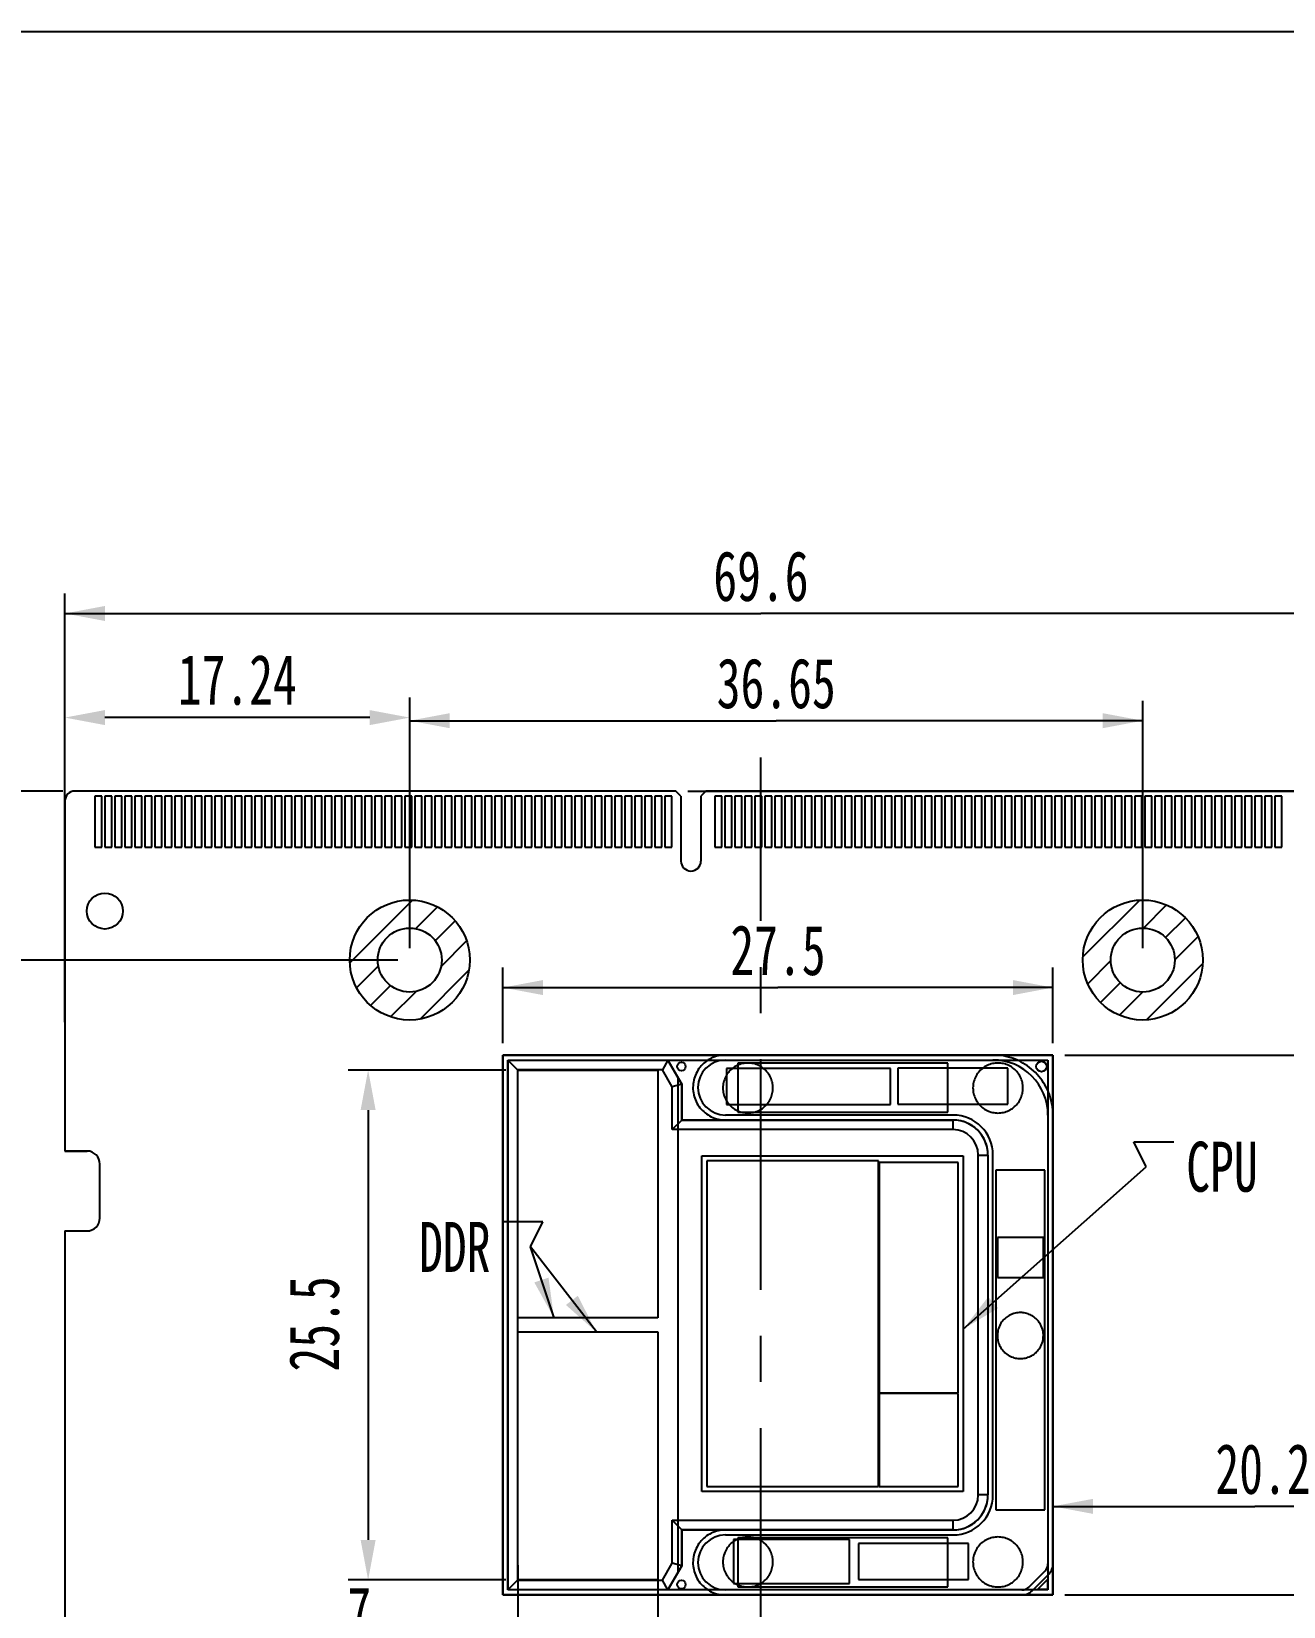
# Model space of a CAD drawing. Header units: millimetres. Extents: x 0 to 404, y 102 to 364.
# Drawn here: x 58.7 to 121.3, y 285.5 to 364.2 of the extents above; entities that cross this region are included whole.
import ezdxf

# ---------------------------------------------------------------- set-up
doc = ezdxf.new("R2010")
doc.units = ezdxf.units.MM
doc.header["$LTSCALE"] = 30.734
doc.header["$PDMODE"] = 3
doc.header["$PDSIZE"] = 0.3
doc.linetypes.add('CENTER', pattern=[0.6, 0.375, -0.075, 0.075, -0.075])
doc.layers.get('0').update_dxf_attribs({"linetype": 'CONTINUOUS'})
doc.layers.get('Defpoints').update_dxf_attribs({"linetype": 'CONTINUOUS'})
for name, color, linetype in [('02___PRT_ALL_AXES', 7, 'CONTINUOUS'), ('02__ASM_ALL_AXES', 7, 'CONTINUOUS'), ('03___PRT_ALL_CURVES', 7, 'CONTINUOUS'), ('NONE', 7, 'CONTINUOUS')]:
    doc.layers.add(name, color=color, linetype=linetype)
doc.styles.get("Standard").update_dxf_attribs({"font": 'txt', "width": 0.7})
doc.dimstyles.new('DIMSTYLE_4', dxfattribs={"dimtxt": 2.5, "dimasz": 2, "dimexe": 1, "dimexo": 0.6, "dimtad": 1, "dimdsep": 46, "dimtxsty": 'STANDARD', "dimblk": '_FILLED', "dimblk1": '_FILLED', "dimblk2": '_FILLED', "dimcen": 0.09, "dimazin": 2, "dimtp": 0.01, "dimtm": 0.01, "dimtfac": 1, "dimtofl": 0, "dimtmove": 0, "dimatfit": 3, "dimldrblk": '_FILLED', "dimfxl": 1, "dimtolj": 1, "dimarcsym": 0})
doc.dimstyles.get("Standard").update_dxf_attribs({"dimtxt": 2.5, "dimasz": 2, "dimexe": 1, "dimexo": 0.6, "dimtad": 1, "dimdsep": 46, "dimtxsty": 'STANDARD', "dimblk": '_FILLED', "dimblk1": '_FILLED', "dimblk2": '_FILLED', "dimcen": 0.09, "dimazin": 2, "dimtol": 1, "dimtp": 0.01, "dimtm": 0.01, "dimtfac": 1, "dimtofl": 0, "dimtmove": 0, "dimatfit": 3, "dimldrblk": '_FILLED', "dimfxl": 1, "dimtolj": 1, "dimarcsym": 0})

# ---------------------------------------------------------------- blocks, each defined once
blk = doc.blocks.new('_FILLED')
at = {"color": 0, "linetype": 'ByBlock'}
blk.add_solid([(0, 0), (-1, 0.1875), (-1, -0.1875)], dxfattribs=at)
blk = doc.blocks.new('*D6')
at = {"color": 2, "linetype": 'Continuous', "transparency": 16777216}
for p, q in [((60.361, 326.366), (60.361, 336.144)), ((129.961, 326.366), (129.961, 336.144)), ((60.361, 335.144), (95.161, 335.144)), ((129.961, 335.144), (95.161, 335.144))]:
    blk.add_line(p, q, dxfattribs=at)
at = {"color": 2, "linetype": 'Continuous', "transparency": 16777216, "xscale": 2, "yscale": 2, "zscale": 2, "rotation": 180}
blk.add_blockref('_FILLED', (60.361, 335.144), dxfattribs=at)
at = {"color": 2, "linetype": 'Continuous', "transparency": 16777216, "xscale": 2, "yscale": 2, "zscale": 2}
blk.add_blockref('_FILLED', (129.961, 335.144), dxfattribs=at)
at = {"color": 2, "linetype": 'Continuous', "transparency": 16777216, "insert": (95.161, 338.269), "char_height": 2.5, "width": 7, "attachment_point": 2, "line_spacing_factor": 0.9}
blk.add_mtext('69.6', dxfattribs=at)
blk = doc.blocks.new('*D7')
at = {"color": 2, "linetype": 'Continuous', "transparency": 16777216}
for p, q in [((77.601, 318.416), (77.601, 330.783)), ((114.251, 318.416), (114.251, 330.783)), ((77.601, 329.783), (95.926, 329.783)), ((114.251, 329.783), (95.926, 329.783))]:
    blk.add_line(p, q, dxfattribs=at)
at = {"color": 2, "linetype": 'Continuous', "transparency": 16777216, "xscale": 2, "yscale": 2, "zscale": 2, "rotation": 180}
blk.add_blockref('_FILLED', (77.601, 329.783), dxfattribs=at)
at = {"color": 2, "linetype": 'Continuous', "transparency": 16777216, "xscale": 2, "yscale": 2, "zscale": 2}
blk.add_blockref('_FILLED', (114.251, 329.783), dxfattribs=at)
at = {"color": 2, "linetype": 'Continuous', "transparency": 16777216, "insert": (95.926, 332.908), "char_height": 2.5, "width": 8.75, "attachment_point": 2, "line_spacing_factor": 0.9}
blk.add_mtext('36.65', dxfattribs=at)
blk = doc.blocks.new('*D8')
at = {"color": 2, "linetype": 'Continuous', "transparency": 16777216}
for p, q in [((77.001, 317.816), (55.226, 317.816)), ((56.226, 317.816), (56.226, 297.501)), ((56.226, 277.186), (56.226, 297.501)), ((95.321, 277.186), (55.226, 277.186))]:
    blk.add_line(p, q, dxfattribs=at)
at = {"color": 2, "linetype": 'Continuous', "transparency": 16777216, "xscale": 2, "yscale": 2, "zscale": 2}
for p, rotation in [((56.226, 317.816), 90), ((56.226, 277.186), 270)]:
    blk.add_blockref('_FILLED', p, dxfattribs=dict(at, rotation=rotation))
at = {"color": 2, "linetype": 'Continuous', "transparency": 16777216, "insert": (53.101, 297.914), "char_height": 2.5, "width": 8.75, "attachment_point": 2, "rotation": 90, "line_spacing_factor": 0.9}
blk.add_mtext('40.63', dxfattribs=at)
blk = doc.blocks.new('*D11')
at = {"color": 2, "linetype": 'Continuous', "transparency": 16777216}
for p, q in [((60.261, 326.266), (55.226, 326.266)), ((56.226, 326.266), (56.226, 322.041)), ((56.226, 317.816), (56.226, 322.041)), ((77.001, 317.816), (55.226, 317.816))]:
    blk.add_line(p, q, dxfattribs=at)
at = {"color": 2, "linetype": 'Continuous', "transparency": 16777216, "xscale": 2, "yscale": 2, "zscale": 2}
for p, rotation in [((56.226, 326.266), 90), ((56.226, 317.816), 270)]:
    blk.add_blockref('_FILLED', p, dxfattribs=dict(at, rotation=rotation))
at = {"color": 2, "linetype": 'Continuous', "transparency": 16777216, "insert": (53.101, 322.041), "char_height": 2.5, "width": 7, "attachment_point": 2, "rotation": 90, "line_spacing_factor": 0.9}
blk.add_mtext('8.45', dxfattribs=at)
blk = doc.blocks.new('*D12')
at = {"color": 2, "linetype": 'Continuous', "transparency": 16777216}
for p, q in [((91.511, 326.266), (136.481, 326.266)), ((135.481, 326.266), (135.481, 319.666)), ((135.481, 313.066), (135.481, 319.666)), ((110.361, 313.066), (136.481, 313.066))]:
    blk.add_line(p, q, dxfattribs=at)
at = {"color": 2, "linetype": 'Continuous', "transparency": 16777216, "xscale": 2, "yscale": 2, "zscale": 2}
for p, rotation in [((135.481, 326.266), 90), ((135.481, 313.066), 270)]:
    blk.add_blockref('_FILLED', p, dxfattribs=dict(at, rotation=rotation))
at = {"color": 2, "linetype": 'Continuous', "transparency": 16777216, "insert": (132.356, 319.666), "char_height": 2.5, "width": 7, "attachment_point": 2, "rotation": 90, "line_spacing_factor": 0.9}
blk.add_mtext('13.2', dxfattribs=at)
blk = doc.blocks.new('*D13')
at = {"color": 2, "linetype": 'Continuous', "transparency": 16777216}
for p, q in [((110.361, 313.066), (136.481, 313.066)), ((135.481, 313.066), (135.481, 299.566)), ((135.481, 286.066), (135.481, 299.566)), ((110.361, 286.066), (136.481, 286.066))]:
    blk.add_line(p, q, dxfattribs=at)
at = {"color": 2, "linetype": 'Continuous', "transparency": 16777216, "xscale": 2, "yscale": 2, "zscale": 2}
for p, rotation in [((135.481, 313.066), 90), ((135.481, 286.066), 270)]:
    blk.add_blockref('_FILLED', p, dxfattribs=dict(at, rotation=rotation))
at = {"color": 2, "linetype": 'Continuous', "transparency": 16777216, "insert": (132.356, 299.341), "char_height": 2.5, "width": 3.5, "attachment_point": 2, "rotation": 90, "line_spacing_factor": 0.9}
blk.add_mtext('27', dxfattribs=at)
blk = doc.blocks.new('*D14')
at = {"color": 2, "linetype": 'Continuous', "transparency": 16777216}
for p, q in [((82.261, 313.666), (82.261, 317.438)), ((109.761, 313.666), (109.761, 317.438)), ((82.261, 316.438), (96.011, 316.438)), ((109.761, 316.438), (96.011, 316.438))]:
    blk.add_line(p, q, dxfattribs=at)
at = {"color": 2, "linetype": 'Continuous', "transparency": 16777216, "xscale": 2, "yscale": 2, "zscale": 2, "rotation": 180}
blk.add_blockref('_FILLED', (82.261, 316.438), dxfattribs=at)
at = {"color": 2, "linetype": 'Continuous', "transparency": 16777216, "xscale": 2, "yscale": 2, "zscale": 2}
blk.add_blockref('_FILLED', (109.761, 316.438), dxfattribs=at)
at = {"color": 2, "linetype": 'Continuous', "transparency": 16777216, "insert": (96.011, 319.563), "char_height": 2.5, "width": 7, "attachment_point": 2, "line_spacing_factor": 0.9}
blk.add_mtext('27.5', dxfattribs=at)
blk = doc.blocks.new('*D15')
at = {"color": 2, "linetype": 'Continuous', "transparency": 16777216}
for p in [(109.761, 290.497), (129.961, 290.497)]:
    blk.add_line(p, (119.861, 290.497), dxfattribs=at)
at = {"color": 2, "linetype": 'Continuous', "transparency": 16777216, "xscale": 2, "yscale": 2, "zscale": 2, "rotation": 180}
blk.add_blockref('_FILLED', (109.761, 290.497), dxfattribs=at)
at = {"color": 2, "linetype": 'Continuous', "transparency": 16777216, "xscale": 2, "yscale": 2, "zscale": 2}
blk.add_blockref('_FILLED', (129.961, 290.497), dxfattribs=at)
at = {"color": 2, "linetype": 'Continuous', "transparency": 16777216, "insert": (120.262, 293.622), "char_height": 2.5, "width": 7, "attachment_point": 2, "line_spacing_factor": 0.9}
blk.add_mtext('20.2', dxfattribs=at)
blk = doc.blocks.new('*D44')
at = {"color": 0, "linetype": 'Continuous', "lineweight": -2, "transparency": 16777216}
for p, q in [((82.411, 312.316), (74.522, 312.316)), ((75.522, 310.316), (75.522, 288.816)), ((82.411, 286.816), (74.522, 286.816))]:
    blk.add_line(p, q, dxfattribs=at)
at = {"layer": 'Defpoints', "color": 0, "linetype": 'Continuous', "transparency": 16777216}
for p in [(83.011, 312.316), (75.522, 286.816), (83.011, 286.816)]:
    blk.add_point(p, dxfattribs=at)
at = {"color": 0, "linetype": 'Continuous', "lineweight": -2, "transparency": 16777216, "xscale": 2, "yscale": 2, "zscale": 2}
for p, rotation in [((75.522, 312.316), 90), ((75.522, 286.816), 270)]:
    blk.add_blockref('_FILLED', p, dxfattribs=dict(at, rotation=rotation))
at = {"color": 0, "linetype": 'Continuous', "transparency": 16777216, "insert": (71.564, 299.621), "char_height": 2.5, "attachment_point": 2, "rotation": 90, "line_spacing_factor": 0.9}
blk.add_mtext('\\A1;25.5', dxfattribs=at)
blk = doc.blocks.new('*D45')
at = {"color": 0, "linetype": 'Continuous', "lineweight": -2, "transparency": 16777216}
for p, q in [((83.011, 287.564), (83.011, 281.512)), ((90.011, 286.858), (90.011, 281.512)), ((83.011, 282.512), (73.876, 282.512)), ((88.011, 282.512), (85.011, 282.512))]:
    blk.add_line(p, q, dxfattribs=at)
at = {"layer": 'Defpoints', "color": 0, "linetype": 'Continuous', "transparency": 16777216}
for p in [(83.011, 288.164), (90.011, 287.458), (90.011, 282.512)]:
    blk.add_point(p, dxfattribs=at)
at = {"color": 0, "linetype": 'Continuous', "lineweight": -2, "transparency": 16777216, "xscale": 2, "yscale": 2, "zscale": 2, "rotation": 180}
blk.add_blockref('_FILLED', (83.011, 282.512), dxfattribs=at)
at = {"color": 0, "linetype": 'Continuous', "lineweight": -2, "transparency": 16777216, "xscale": 2, "yscale": 2, "zscale": 2}
blk.add_blockref('_FILLED', (90.011, 282.512), dxfattribs=at)
at = {"color": 0, "linetype": 'Continuous', "transparency": 16777216, "insert": (75.668, 286.47), "char_height": 2.5, "attachment_point": 3, "line_spacing_factor": 0.9}
blk.add_mtext('\\A1;7', dxfattribs=at)
blk = doc.blocks.new('*D46')
at = {"color": 0, "linetype": 'Continuous', "lineweight": -2, "transparency": 16777216}
for p, q in [((60.361, 314.7), (60.361, 330.938)), ((77.601, 318.416), (77.601, 330.938)), ((75.601, 329.938), (62.361, 329.938))]:
    blk.add_line(p, q, dxfattribs=at)
at = {"layer": 'Defpoints', "color": 0, "linetype": 'Continuous', "transparency": 16777216}
for p in [(60.361, 329.938), (77.601, 317.816), (60.361, 314.1)]:
    blk.add_point(p, dxfattribs=at)
at = {"color": 0, "linetype": 'Continuous', "lineweight": -2, "transparency": 16777216, "xscale": 2, "yscale": 2, "zscale": 2, "rotation": 180}
blk.add_blockref('_FILLED', (60.361, 329.938), dxfattribs=at)
at = {"color": 0, "linetype": 'Continuous', "lineweight": -2, "transparency": 16777216, "xscale": 2, "yscale": 2, "zscale": 2}
blk.add_blockref('_FILLED', (77.601, 329.938), dxfattribs=at)
at = {"color": 0, "linetype": 'Continuous', "transparency": 16777216, "insert": (68.981, 331.813), "char_height": 2.5, "attachment_point": 5}
blk.add_mtext('\\A1;17.24', dxfattribs=at)

msp = doc.modelspace()

# ---------------------------------------------------------------- linework, layer by layer
at = {"color": 7, "linetype": 'Continuous'}
for p, q in [((0, 364.244), (403.732, 364.244)), ((90.911, 326.266), (60.861, 326.266)), ((91.161, 326.016), (90.911, 326.266)), ((92.411, 326.266), (92.161, 326.016)), ((129.461, 326.266), (92.411, 326.266)), ((60.361, 325.766), (60.361, 308.266)), ((61.861, 326.016), (61.861, 323.466)), ((62.211, 326.016), (61.861, 326.016)), ((62.211, 323.466), (62.211, 326.016)), ((62.361, 326.016), (62.361, 323.466)), ((62.711, 326.016), (62.361, 326.016)), ((62.711, 323.466), (62.711, 326.016)), ((62.861, 326.016), (62.861, 323.466)), ((63.211, 326.016), (62.861, 326.016)), ((63.211, 323.466), (63.211, 326.016)), ((63.361, 326.016), (63.361, 323.466)), ((63.711, 326.016), (63.361, 326.016)), ((63.711, 323.466), (63.711, 326.016)), ((63.861, 326.016), (63.861, 323.466)), ((64.211, 326.016), (63.861, 326.016)), ((64.211, 323.466), (64.211, 326.016)), ((64.361, 326.016), (64.361, 323.466)), ((64.711, 326.016), (64.361, 326.016)), ((64.711, 323.466), (64.711, 326.016)), ((64.861, 326.016), (64.861, 323.466)), ((65.211, 326.016), (64.861, 326.016)), ((65.211, 323.466), (65.211, 326.016)), ((65.361, 326.016), (65.361, 323.466)), ((65.711, 326.016), (65.361, 326.016)), ((65.711, 323.466), (65.711, 326.016)), ((65.861, 326.016), (65.861, 323.466)), ((66.211, 326.016), (65.861, 326.016)), ((66.211, 323.466), (66.211, 326.016)), ((66.361, 326.016), (66.361, 323.466)), ((66.711, 326.016), (66.361, 326.016)), ((66.711, 323.466), (66.711, 326.016)), ((66.861, 326.016), (66.861, 323.466)), ((67.211, 326.016), (66.861, 326.016)), ((67.211, 323.466), (67.211, 326.016)), ((67.361, 326.016), (67.361, 323.466)), ((67.711, 326.016), (67.361, 326.016)), ((67.711, 323.466), (67.711, 326.016)), ((67.861, 326.016), (67.861, 323.466)), ((68.211, 326.016), (67.861, 326.016)), ((68.211, 323.466), (68.211, 326.016)), ((68.361, 326.016), (68.361, 323.466)), ((68.711, 326.016), (68.361, 326.016)), ((68.711, 323.466), (68.711, 326.016)), ((68.861, 326.016), (68.861, 323.466)), ((69.211, 326.016), (68.861, 326.016)), ((69.211, 323.466), (69.211, 326.016)), ((69.361, 326.016), (69.361, 323.466)), ((69.711, 326.016), (69.361, 326.016)), ((69.711, 323.466), (69.711, 326.016)), ((69.861, 326.016), (69.861, 323.466)), ((70.211, 326.016), (69.861, 326.016)), ((70.211, 323.466), (70.211, 326.016)), ((70.361, 326.016), (70.361, 323.466)), ((70.711, 326.016), (70.361, 326.016)), ((70.711, 323.466), (70.711, 326.016)), ((70.861, 326.016), (70.861, 323.466)), ((71.211, 326.016), (70.861, 326.016)), ((71.211, 323.466), (71.211, 326.016)), ((71.361, 326.016), (71.361, 323.466)), ((71.711, 326.016), (71.361, 326.016)), ((71.711, 323.466), (71.711, 326.016)), ((71.861, 326.016), (71.861, 323.466)), ((72.211, 326.016), (71.861, 326.016)), ((72.211, 323.466), (72.211, 326.016)), ((72.361, 326.016), (72.361, 323.466)), ((72.711, 326.016), (72.361, 326.016)), ((72.711, 323.466), (72.711, 326.016)), ((72.861, 326.016), (72.861, 323.466)), ((73.211, 326.016), (72.861, 326.016)), ((73.211, 323.466), (73.211, 326.016)), ((73.361, 326.016), (73.361, 323.466)), ((73.711, 326.016), (73.361, 326.016)), ((73.711, 323.466), (73.711, 326.016)), ((73.861, 326.016), (73.861, 323.466)), ((74.211, 326.016), (73.861, 326.016)), ((74.211, 323.466), (74.211, 326.016)), ((74.361, 326.016), (74.361, 323.466)), ((74.711, 326.016), (74.361, 326.016)), ((74.711, 323.466), (74.711, 326.016)), ((74.861, 326.016), (74.861, 323.466)), ((75.211, 326.016), (74.861, 326.016)), ((75.211, 323.466), (75.211, 326.016)), ((75.361, 326.016), (75.361, 323.466)), ((75.711, 326.016), (75.361, 326.016)), ((75.711, 323.466), (75.711, 326.016)), ((75.861, 326.016), (75.861, 323.466)), ((76.211, 326.016), (75.861, 326.016)), ((76.211, 323.466), (76.211, 326.016)), ((76.361, 326.016), (76.361, 323.466)), ((76.711, 326.016), (76.361, 326.016)), ((76.711, 323.466), (76.711, 326.016)), ((76.861, 326.016), (76.861, 323.466)), ((77.211, 326.016), (76.861, 326.016)), ((77.211, 323.466), (77.211, 326.016)), ((77.361, 326.016), (77.361, 323.466)), ((77.711, 326.016), (77.361, 326.016)), ((77.711, 323.466), (77.711, 326.016)), ((77.861, 326.016), (77.861, 323.466)), ((78.211, 326.016), (77.861, 326.016)), ((78.211, 323.466), (78.211, 326.016)), ((78.361, 326.016), (78.361, 323.466)), ((78.711, 326.016), (78.361, 326.016)), ((78.711, 323.466), (78.711, 326.016)), ((78.861, 326.016), (78.861, 323.466)), ((79.211, 326.016), (78.861, 326.016)), ((79.211, 323.466), (79.211, 326.016)), ((79.361, 326.016), (79.361, 323.466)), ((79.711, 326.016), (79.361, 326.016)), ((79.711, 323.466), (79.711, 326.016)), ((79.861, 326.016), (79.861, 323.466)), ((80.211, 326.016), (79.861, 326.016)), ((80.211, 323.466), (80.211, 326.016)), ((80.361, 326.016), (80.361, 323.466)), ((80.711, 326.016), (80.361, 326.016)), ((80.711, 323.466), (80.711, 326.016)), ((80.861, 326.016), (80.861, 323.466)), ((81.211, 326.016), (80.861, 326.016)), ((81.211, 323.466), (81.211, 326.016)), ((81.361, 326.016), (81.361, 323.466)), ((81.711, 326.016), (81.361, 326.016)), ((81.711, 323.466), (81.711, 326.016)), ((81.861, 326.016), (81.861, 323.466)), ((82.211, 326.016), (81.861, 326.016)), ((82.211, 323.466), (82.211, 326.016)), ((82.361, 326.016), (82.361, 323.466)), ((82.711, 326.016), (82.361, 326.016)), ((82.711, 323.466), (82.711, 326.016)), ((82.861, 326.016), (82.861, 323.466)), ((83.211, 326.016), (82.861, 326.016)), ((83.211, 323.466), (83.211, 326.016)), ((83.361, 326.016), (83.361, 323.466)), ((83.711, 326.016), (83.361, 326.016)), ((83.711, 323.466), (83.711, 326.016)), ((83.861, 326.016), (83.861, 323.466)), ((84.211, 326.016), (83.861, 326.016)), ((84.211, 323.466), (84.211, 326.016)), ((84.361, 326.016), (84.361, 323.466)), ((84.711, 326.016), (84.361, 326.016)), ((84.711, 323.466), (84.711, 326.016)), ((84.861, 326.016), (84.861, 323.466)), ((85.211, 326.016), (84.861, 326.016)), ((85.211, 323.466), (85.211, 326.016)), ((85.361, 326.016), (85.361, 323.466)), ((85.711, 326.016), (85.361, 326.016)), ((85.711, 323.466), (85.711, 326.016)), ((85.861, 326.016), (85.861, 323.466)), ((86.211, 326.016), (85.861, 326.016)), ((86.211, 323.466), (86.211, 326.016)), ((86.361, 326.016), (86.361, 323.466)), ((86.711, 326.016), (86.361, 326.016)), ((86.711, 323.466), (86.711, 326.016)), ((86.861, 326.016), (86.861, 323.466)), ((87.211, 326.016), (86.861, 326.016)), ((87.211, 323.466), (87.211, 326.016)), ((87.361, 326.016), (87.361, 323.466)), ((87.711, 326.016), (87.361, 326.016)), ((87.711, 323.466), (87.711, 326.016)), ((87.861, 326.016), (87.861, 323.466)), ((88.211, 326.016), (87.861, 326.016)), ((88.211, 323.466), (88.211, 326.016)), ((88.361, 326.016), (88.361, 323.466)), ((88.711, 326.016), (88.361, 326.016)), ((88.711, 323.466), (88.711, 326.016)), ((88.861, 326.016), (88.861, 323.466)), ((89.211, 326.016), (88.861, 326.016)), ((89.211, 323.466), (89.211, 326.016)), ((89.361, 326.016), (89.361, 323.466)), ((89.711, 326.016), (89.361, 326.016)), ((89.711, 323.466), (89.711, 326.016)), ((89.861, 326.016), (89.861, 323.466)), ((90.211, 326.016), (89.861, 326.016)), ((90.211, 323.466), (90.211, 326.016)), ((90.361, 326.016), (90.361, 323.466)), ((90.711, 326.016), (90.361, 326.016)), ((90.711, 323.466), (90.711, 326.016)), ((91.161, 326.016), (91.161, 322.766)), ((92.161, 326.016), (92.161, 322.766)), ((92.861, 326.016), (92.861, 323.466)), ((93.211, 326.016), (92.861, 326.016)), ((93.211, 323.466), (93.211, 326.016)), ((93.361, 326.016), (93.361, 323.466)), ((93.711, 326.016), (93.361, 326.016)), ((93.711, 323.466), (93.711, 326.016)), ((93.861, 326.016), (93.861, 323.466)), ((94.211, 326.016), (93.861, 326.016)), ((94.211, 323.466), (94.211, 326.016)), ((94.361, 326.016), (94.361, 323.466)), ((94.711, 326.016), (94.361, 326.016)), ((94.711, 323.466), (94.711, 326.016)), ((94.861, 326.016), (94.861, 323.466)), ((95.211, 326.016), (94.861, 326.016)), ((95.211, 323.466), (95.211, 326.016)), ((95.361, 326.016), (95.361, 323.466)), ((95.711, 326.016), (95.361, 326.016)), ((95.711, 323.466), (95.711, 326.016)), ((95.861, 326.016), (95.861, 323.466)), ((96.211, 326.016), (95.861, 326.016)), ((96.211, 323.466), (96.211, 326.016)), ((96.361, 326.016), (96.361, 323.466)), ((96.711, 326.016), (96.361, 326.016)), ((96.711, 323.466), (96.711, 326.016)), ((96.861, 326.016), (96.861, 323.466)), ((97.211, 326.016), (96.861, 326.016)), ((97.211, 323.466), (97.211, 326.016)), ((97.361, 326.016), (97.361, 323.466)), ((97.711, 326.016), (97.361, 326.016)), ((97.711, 323.466), (97.711, 326.016)), ((97.861, 326.016), (97.861, 323.466)), ((98.211, 326.016), (97.861, 326.016)), ((98.211, 323.466), (98.211, 326.016)), ((98.361, 326.016), (98.361, 323.466)), ((98.711, 326.016), (98.361, 326.016)), ((98.711, 323.466), (98.711, 326.016)), ((98.861, 326.016), (98.861, 323.466)), ((99.211, 326.016), (98.861, 326.016)), ((99.211, 323.466), (99.211, 326.016)), ((99.361, 326.016), (99.361, 323.466)), ((99.711, 326.016), (99.361, 326.016)), ((99.711, 323.466), (99.711, 326.016)), ((99.861, 326.016), (99.861, 323.466)), ((100.211, 326.016), (99.861, 326.016)), ((100.211, 323.466), (100.211, 326.016)), ((100.361, 326.016), (100.361, 323.466)), ((100.711, 326.016), (100.361, 326.016)), ((100.711, 323.466), (100.711, 326.016)), ((100.861, 326.016), (100.861, 323.466)), ((101.211, 326.016), (100.861, 326.016)), ((101.211, 323.466), (101.211, 326.016)), ((101.361, 326.016), (101.361, 323.466)), ((101.711, 326.016), (101.361, 326.016)), ((101.711, 323.466), (101.711, 326.016)), ((101.861, 326.016), (101.861, 323.466)), ((102.211, 326.016), (101.861, 326.016)), ((102.211, 323.466), (102.211, 326.016)), ((102.361, 326.016), (102.361, 323.466)), ((102.711, 326.016), (102.361, 326.016)), ((102.711, 323.466), (102.711, 326.016)), ((102.861, 326.016), (102.861, 323.466)), ((103.211, 326.016), (102.861, 326.016)), ((103.211, 323.466), (103.211, 326.016)), ((103.361, 326.016), (103.361, 323.466)), ((103.711, 326.016), (103.361, 326.016)), ((103.711, 323.466), (103.711, 326.016)), ((103.861, 326.016), (103.861, 323.466)), ((104.211, 326.016), (103.861, 326.016)), ((104.211, 323.466), (104.211, 326.016)), ((104.361, 326.016), (104.361, 323.466)), ((104.711, 326.016), (104.361, 326.016)), ((104.711, 323.466), (104.711, 326.016)), ((104.861, 326.016), (104.861, 323.466)), ((105.211, 326.016), (104.861, 326.016)), ((105.211, 323.466), (105.211, 326.016)), ((105.361, 326.016), (105.361, 323.466)), ((105.711, 326.016), (105.361, 326.016)), ((105.711, 323.466), (105.711, 326.016)), ((105.861, 326.016), (105.861, 323.466)), ((106.211, 326.016), (105.861, 326.016)), ((106.211, 323.466), (106.211, 326.016)), ((106.361, 326.016), (106.361, 323.466)), ((106.711, 326.016), (106.361, 326.016)), ((106.711, 323.466), (106.711, 326.016)), ((106.861, 326.016), (106.861, 323.466)), ((107.211, 326.016), (106.861, 326.016)), ((107.211, 323.466), (107.211, 326.016)), ((107.361, 326.016), (107.361, 323.466)), ((107.711, 326.016), (107.361, 326.016)), ((107.711, 323.466), (107.711, 326.016)), ((107.861, 326.016), (107.861, 323.466)), ((108.211, 326.016), (107.861, 326.016)), ((108.211, 323.466), (108.211, 326.016)), ((108.361, 326.016), (108.361, 323.466)), ((108.711, 326.016), (108.361, 326.016)), ((108.711, 323.466), (108.711, 326.016)), ((108.861, 326.016), (108.861, 323.466)), ((109.211, 326.016), (108.861, 326.016)), ((109.211, 323.466), (109.211, 326.016)), ((109.361, 326.016), (109.361, 323.466)), ((109.711, 326.016), (109.361, 326.016)), ((109.711, 323.466), (109.711, 326.016)), ((109.861, 326.016), (109.861, 323.466)), ((110.211, 326.016), (109.861, 326.016)), ((110.211, 323.466), (110.211, 326.016)), ((110.361, 326.016), (110.361, 323.466)), ((110.711, 326.016), (110.361, 326.016)), ((110.711, 323.466), (110.711, 326.016)), ((110.861, 326.016), (110.861, 323.466)), ((111.211, 326.016), (110.861, 326.016)), ((111.211, 323.466), (111.211, 326.016)), ((111.361, 326.016), (111.361, 323.466)), ((111.711, 326.016), (111.361, 326.016)), ((111.711, 323.466), (111.711, 326.016)), ((111.861, 326.016), (111.861, 323.466)), ((112.211, 326.016), (111.861, 326.016)), ((112.211, 323.466), (112.211, 326.016)), ((112.361, 326.016), (112.361, 323.466)), ((112.711, 326.016), (112.361, 326.016)), ((112.711, 323.466), (112.711, 326.016)), ((112.861, 326.016), (112.861, 323.466)), ((113.211, 326.016), (112.861, 326.016)), ((113.211, 323.466), (113.211, 326.016)), ((113.361, 326.016), (113.361, 323.466)), ((113.711, 326.016), (113.361, 326.016)), ((113.711, 323.466), (113.711, 326.016)), ((113.861, 326.016), (113.861, 323.466)), ((114.211, 326.016), (113.861, 326.016)), ((114.211, 323.466), (114.211, 326.016)), ((114.361, 326.016), (114.361, 323.466)), ((114.711, 326.016), (114.361, 326.016)), ((114.711, 323.466), (114.711, 326.016)), ((114.861, 326.016), (114.861, 323.466)), ((115.211, 326.016), (114.861, 326.016)), ((115.211, 323.466), (115.211, 326.016)), ((115.361, 326.016), (115.361, 323.466)), ((115.711, 326.016), (115.361, 326.016)), ((115.711, 323.466), (115.711, 326.016)), ((115.861, 326.016), (115.861, 323.466)), ((116.211, 326.016), (115.861, 326.016)), ((116.211, 323.466), (116.211, 326.016)), ((116.361, 326.016), (116.361, 323.466)), ((116.711, 326.016), (116.361, 326.016)), ((116.711, 323.466), (116.711, 326.016)), ((116.861, 326.016), (116.861, 323.466)), ((117.211, 326.016), (116.861, 326.016)), ((117.211, 323.466), (117.211, 326.016)), ((117.361, 326.016), (117.361, 323.466)), ((117.711, 326.016), (117.361, 326.016)), ((117.711, 323.466), (117.711, 326.016)), ((117.861, 326.016), (117.861, 323.466)), ((118.211, 326.016), (117.861, 326.016)), ((118.211, 323.466), (118.211, 326.016)), ((118.361, 326.016), (118.361, 323.466)), ((118.711, 326.016), (118.361, 326.016)), ((118.711, 323.466), (118.711, 326.016)), ((118.861, 326.016), (118.861, 323.466)), ((119.211, 326.016), (118.861, 326.016)), ((119.211, 323.466), (119.211, 326.016)), ((119.361, 326.016), (119.361, 323.466)), ((119.711, 326.016), (119.361, 326.016)), ((119.711, 323.466), (119.711, 326.016)), ((119.861, 326.016), (119.861, 323.466)), ((120.211, 326.016), (119.861, 326.016)), ((120.211, 323.466), (120.211, 326.016)), ((120.361, 326.016), (120.361, 323.466)), ((120.711, 326.016), (120.361, 326.016)), ((120.711, 323.466), (120.711, 326.016)), ((120.861, 326.016), (120.861, 323.466)), ((121.211, 326.016), (120.861, 326.016)), ((121.211, 323.466), (121.211, 326.016)), ((61.861, 323.466), (62.211, 323.466)), ((62.361, 323.466), (62.711, 323.466)), ((62.861, 323.466), (63.211, 323.466)), ((63.361, 323.466), (63.711, 323.466)), ((63.861, 323.466), (64.211, 323.466)), ((64.361, 323.466), (64.711, 323.466)), ((64.861, 323.466), (65.211, 323.466)), ((65.361, 323.466), (65.711, 323.466)), ((65.861, 323.466), (66.211, 323.466)), ((66.361, 323.466), (66.711, 323.466)), ((66.861, 323.466), (67.211, 323.466)), ((67.361, 323.466), (67.711, 323.466)), ((67.861, 323.466), (68.211, 323.466)), ((68.361, 323.466), (68.711, 323.466)), ((68.861, 323.466), (69.211, 323.466)), ((69.361, 323.466), (69.711, 323.466)), ((69.861, 323.466), (70.211, 323.466)), ((70.361, 323.466), (70.711, 323.466)), ((70.861, 323.466), (71.211, 323.466)), ((71.361, 323.466), (71.711, 323.466)), ((71.861, 323.466), (72.211, 323.466)), ((72.361, 323.466), (72.711, 323.466)), ((72.861, 323.466), (73.211, 323.466)), ((73.361, 323.466), (73.711, 323.466)), ((73.861, 323.466), (74.211, 323.466)), ((74.361, 323.466), (74.711, 323.466)), ((74.861, 323.466), (75.211, 323.466)), ((75.361, 323.466), (75.711, 323.466)), ((75.861, 323.466), (76.211, 323.466)), ((76.361, 323.466), (76.711, 323.466)), ((76.861, 323.466), (77.211, 323.466)), ((77.361, 323.466), (77.711, 323.466)), ((77.861, 323.466), (78.211, 323.466)), ((78.361, 323.466), (78.711, 323.466)), ((78.861, 323.466), (79.211, 323.466)), ((79.361, 323.466), (79.711, 323.466)), ((79.861, 323.466), (80.211, 323.466)), ((80.361, 323.466), (80.711, 323.466)), ((80.861, 323.466), (81.211, 323.466)), ((81.361, 323.466), (81.711, 323.466)), ((81.861, 323.466), (82.211, 323.466)), ((82.361, 323.466), (82.711, 323.466)), ((82.861, 323.466), (83.211, 323.466)), ((83.361, 323.466), (83.711, 323.466)), ((83.861, 323.466), (84.211, 323.466)), ((84.361, 323.466), (84.711, 323.466)), ((84.861, 323.466), (85.211, 323.466)), ((85.361, 323.466), (85.711, 323.466)), ((85.861, 323.466), (86.211, 323.466)), ((86.361, 323.466), (86.711, 323.466)), ((86.861, 323.466), (87.211, 323.466)), ((87.361, 323.466), (87.711, 323.466)), ((87.861, 323.466), (88.211, 323.466)), ((88.361, 323.466), (88.711, 323.466)), ((88.861, 323.466), (89.211, 323.466)), ((89.361, 323.466), (89.711, 323.466)), ((89.861, 323.466), (90.211, 323.466)), ((90.361, 323.466), (90.711, 323.466)), ((92.861, 323.466), (93.211, 323.466)), ((93.361, 323.466), (93.711, 323.466)), ((93.861, 323.466), (94.211, 323.466)), ((94.361, 323.466), (94.711, 323.466)), ((94.861, 323.466), (95.211, 323.466)), ((95.361, 323.466), (95.711, 323.466)), ((95.861, 323.466), (96.211, 323.466)), ((96.361, 323.466), (96.711, 323.466)), ((96.861, 323.466), (97.211, 323.466)), ((97.361, 323.466), (97.711, 323.466)), ((97.861, 323.466), (98.211, 323.466)), ((98.361, 323.466), (98.711, 323.466)), ((98.861, 323.466), (99.211, 323.466)), ((99.361, 323.466), (99.711, 323.466)), ((99.861, 323.466), (100.211, 323.466)), ((100.361, 323.466), (100.711, 323.466)), ((100.861, 323.466), (101.211, 323.466)), ((101.361, 323.466), (101.711, 323.466)), ((101.861, 323.466), (102.211, 323.466)), ((102.361, 323.466), (102.711, 323.466)), ((102.861, 323.466), (103.211, 323.466)), ((103.361, 323.466), (103.711, 323.466)), ((103.861, 323.466), (104.211, 323.466)), ((104.361, 323.466), (104.711, 323.466)), ((104.861, 323.466), (105.211, 323.466)), ((105.361, 323.466), (105.711, 323.466)), ((105.861, 323.466), (106.211, 323.466)), ((106.361, 323.466), (106.711, 323.466)), ((106.861, 323.466), (107.211, 323.466)), ((107.361, 323.466), (107.711, 323.466)), ((107.861, 323.466), (108.211, 323.466)), ((108.361, 323.466), (108.711, 323.466)), ((108.861, 323.466), (109.211, 323.466)), ((109.361, 323.466), (109.711, 323.466)), ((109.861, 323.466), (110.211, 323.466)), ((110.361, 323.466), (110.711, 323.466)), ((110.861, 323.466), (111.211, 323.466)), ((111.361, 323.466), (111.711, 323.466)), ((111.861, 323.466), (112.211, 323.466)), ((112.361, 323.466), (112.711, 323.466)), ((112.861, 323.466), (113.211, 323.466)), ((113.361, 323.466), (113.711, 323.466)), ((113.861, 323.466), (114.211, 323.466)), ((114.361, 323.466), (114.711, 323.466)), ((114.861, 323.466), (115.211, 323.466)), ((115.361, 323.466), (115.711, 323.466)), ((115.861, 323.466), (116.211, 323.466)), ((116.361, 323.466), (116.711, 323.466)), ((116.861, 323.466), (117.211, 323.466)), ((117.361, 323.466), (117.711, 323.466)), ((117.861, 323.466), (118.211, 323.466)), ((118.361, 323.466), (118.711, 323.466)), ((118.861, 323.466), (119.211, 323.466)), ((119.361, 323.466), (119.711, 323.466)), ((119.861, 323.466), (120.211, 323.466)), ((120.361, 323.466), (120.711, 323.466)), ((120.861, 323.466), (121.211, 323.466)), ((60.361, 308.266), (61.477, 308.266)), ((62.111, 304.916), (62.111, 307.616)), ((60.361, 304.266), (60.361, 269.266)), ((60.361, 304.266), (61.461, 304.266))]:
    msp.add_line(p, q, dxfattribs=at)
at = {"color": 0, "linetype": 'Continuous'}
for p, q in [((82.261, 286.066), (82.261, 313.066)), ((82.261, 313.066), (109.761, 313.066)), ((82.511, 286.316), (82.511, 312.816)), ((82.511, 312.816), (82.994, 312.333)), ((82.511, 312.816), (90.513, 312.816)), ((90.513, 312.816), (90.235, 312.333)), ((90.513, 312.816), (91.211, 311.607)), ((93.386, 312.816), (106.761, 312.816)), ((109.761, 313.066), (109.761, 286.066)), ((82.994, 312.333), (82.994, 286.799)), ((90.235, 312.333), (82.994, 312.333)), ((83.011, 299.916), (83.011, 312.316)), ((83.011, 312.316), (90.011, 312.316)), ((90.011, 312.316), (90.011, 299.916)), ((90.729, 311.478), (90.235, 312.333)), ((91.211, 311.607), (90.729, 311.478)), ((90.729, 309.333), (90.729, 311.478)), ((91.211, 311.607), (91.211, 309.816)), ((91.211, 309.816), (90.729, 309.333)), ((91.211, 309.816), (104.761, 309.816)), ((104.761, 310.066), (93.386, 310.066)), ((104.761, 309.816), (104.761, 309.333)), ((109.511, 310.066), (109.511, 287.623)), ((104.761, 309.333), (90.729, 309.333)), ((92.208, 291.247), (92.208, 308.024)), ((92.208, 308.024), (105.275, 308.024)), ((105.275, 308.024), (105.275, 291.247)), ((106.029, 291.066), (106.029, 308.066)), ((106.029, 308.066), (106.511, 308.066)), ((106.511, 308.066), (106.511, 291.066)), ((106.761, 291.066), (106.761, 308.066)), ((90.011, 299.916), (83.011, 299.916)), ((83.011, 286.816), (83.011, 299.216)), ((83.011, 299.216), (90.011, 299.216)), ((90.011, 299.216), (90.011, 286.816)), ((105.275, 291.247), (92.208, 291.247)), ((106.511, 291.066), (106.029, 291.066)), ((90.729, 289.799), (104.761, 289.799)), ((91.211, 289.316), (90.729, 289.799)), ((90.729, 287.654), (90.729, 289.799)), ((104.761, 289.316), (91.211, 289.316)), ((91.211, 289.316), (91.211, 287.525)), ((93.386, 289.066), (104.761, 289.066)), ((104.761, 289.799), (104.761, 289.316)), ((90.235, 286.799), (90.729, 287.654)), ((91.211, 287.525), (90.513, 286.316)), ((91.211, 287.525), (90.729, 287.654)), ((82.511, 286.316), (82.994, 286.799)), ((82.994, 286.799), (90.235, 286.799)), ((90.011, 286.816), (83.011, 286.816)), ((90.513, 286.316), (90.235, 286.799)), ((108.558, 286.462), (109.365, 287.27)), ((109.491, 286.836), (108.991, 286.336)), ((109.491, 286.836), (109.491, 286.336)), ((109.761, 286.066), (82.261, 286.066)), ((90.513, 286.316), (82.511, 286.316)), ((108.204, 286.316), (93.386, 286.316)), ((109.491, 286.336), (108.991, 286.336))]:
    msp.add_line(p, q, dxfattribs=at)
for centre, radius in [((91.185, 312.491), 0.211), ((109.186, 312.491), 0.261), ((91.185, 286.591), 0.211)]:
    msp.add_circle(centre, radius, dxfattribs=at)
at = {"color": 7, "linetype": 'Continuous'}
for centre, radius, start, end in [((60.861, 325.766), 0.5, 90, 180), ((91.661, 322.766), 0.5, 180, 360), ((61.461, 307.616), 0.65, 0, 88.59641), ((61.461, 304.916), 0.65, 270, 360)]:
    msp.add_arc(centre, radius, start, end, dxfattribs=at)
at = {"color": 0, "linetype": 'Continuous'}
for centre, radius, start, end in [((93.386, 311.441), 1.375, 90, 270), ((106.761, 310.066), 2.75, 0, 90), ((104.761, 308.066), 2, 0, 90), ((104.761, 308.066), 1.75, 0, 90), ((104.761, 308.066), 1.267, 0, 90), ((104.761, 291.066), 2, 270, 360), ((104.761, 291.066), 1.75, 270, 360), ((104.761, 291.066), 1.267, 270, 360), ((93.386, 287.691), 1.375, 90, 270), ((109.011, 287.623), 0.5, 315, 360), ((108.204, 286.816), 0.5, 270, 315)]:
    msp.add_arc(centre, radius, start, end, dxfattribs=at)
at = {"layer": '02___PRT_ALL_AXES', "color": 7, "linetype": 'Continuous'}
for centre, radius in [((62.361, 320.266), 0.9), ((77.601, 317.816), 1.6), ((114.251, 317.816), 1.6)]:
    msp.add_circle(centre, radius, dxfattribs=at)
at = {"layer": '02__ASM_ALL_AXES', "color": 2, "linetype": 'CENTER'}
msp.add_line((95.161, 264.447), (95.161, 327.937), dxfattribs=at)
at = {"layer": '03___PRT_ALL_CURVES', "color": 2, "linetype": 'Continuous'}
for p, q in [((74.605, 317.671), (77.746, 320.812)), ((111.255, 317.969), (114.098, 320.812)), ((114.282, 319.416), (115.438, 320.571)), ((77.902, 319.387), (78.99, 320.475)), ((78.877, 318.782), (79.872, 319.777)), ((115.389, 318.942), (116.379, 319.931)), ((115.851, 317.824), (117.014, 318.986)), ((79.169, 317.493), (80.446, 318.77)), ((74.942, 316.428), (76.03, 317.515)), ((111.496, 316.629), (112.652, 317.785)), ((114.429, 314.821), (117.246, 317.638)), ((78.117, 314.861), (80.557, 317.301)), ((112.136, 315.689), (113.126, 316.679)), ((75.641, 315.546), (76.635, 316.54)), ((76.647, 314.972), (77.924, 316.249)), ((113.081, 315.054), (114.244, 316.216))]:
    msp.add_line(p, q, dxfattribs=at)
at = {"layer": '03___PRT_ALL_CURVES', "color": 40, "linetype": 'Continuous'}
msp.add_line((61.477, 308.266), (60.361, 308.266), dxfattribs=at)
for centre, radius in [((77.601, 317.816), 3), ((114.251, 317.816), 3), ((77.601, 317.816), 1.6), ((114.251, 317.816), 1.6)]:
    msp.add_circle(centre, radius, dxfattribs=at)
at = {"layer": 'NONE', "color": 0, "linetype": 'Continuous'}
for p, q in [((82.261, 313.066), (82.261, 286.066)), ((109.761, 313.066), (82.261, 313.066)), ((82.511, 312.816), (82.511, 286.316)), ((82.511, 312.816), (109.511, 312.816)), ((91.211, 311.607), (90.513, 312.816)), ((94.011, 312.666), (94.011, 310.216)), ((104.511, 312.666), (94.011, 312.666)), ((104.511, 310.216), (104.511, 312.666)), ((109.511, 312.816), (109.511, 286.316)), ((109.761, 286.066), (109.761, 313.066)), ((83.011, 299.916), (83.011, 312.316)), ((83.011, 312.316), (90.011, 312.316)), ((90.011, 312.316), (90.011, 299.916)), ((91.011, 311.953), (91.011, 287.179)), ((93.441, 312.396), (93.441, 310.596)), ((101.641, 312.396), (93.441, 312.396)), ((101.641, 310.596), (101.641, 312.396)), ((102.001, 312.416), (102.001, 310.616)), ((107.501, 312.416), (102.001, 312.416)), ((107.501, 310.616), (107.501, 312.416)), ((91.211, 309.816), (91.211, 311.607)), ((93.441, 310.596), (101.641, 310.596)), ((102.001, 310.616), (107.501, 310.616)), ((104.761, 309.816), (91.211, 309.816)), ((104.761, 310.066), (93.386, 310.066)), ((94.011, 310.216), (104.511, 310.216)), ((92.208, 291.247), (92.208, 308.024)), ((92.208, 308.024), (105.275, 308.024)), ((105.275, 308.024), (105.275, 291.247)), ((106.511, 308.066), (106.511, 291.066)), ((106.761, 291.066), (106.761, 308.066)), ((92.458, 307.774), (92.458, 291.498)), ((101.032, 307.774), (92.458, 307.774)), ((101.032, 291.498), (101.032, 307.774)), ((101.072, 307.694), (101.072, 296.178)), ((105.025, 307.694), (101.072, 307.694)), ((105.025, 296.178), (105.025, 307.694)), ((106.911, 307.316), (106.911, 290.316)), ((109.361, 307.316), (106.911, 307.316)), ((109.361, 290.316), (109.361, 307.316)), ((109.281, 303.936), (106.981, 303.936)), ((106.981, 303.936), (106.981, 301.936)), ((109.281, 301.936), (109.281, 303.936)), ((106.981, 301.936), (109.281, 301.936)), ((90.011, 299.916), (83.011, 299.916)), ((83.011, 286.816), (83.011, 299.216)), ((83.011, 299.216), (90.011, 299.216)), ((90.011, 299.216), (90.011, 286.816)), ((101.072, 296.178), (105.025, 296.178)), ((105.024, 296.138), (101.072, 296.138)), ((101.072, 296.138), (101.072, 291.498)), ((105.024, 291.498), (105.024, 296.138)), ((92.458, 291.498), (101.032, 291.498)), ((101.072, 291.498), (105.024, 291.498)), ((105.275, 291.247), (92.208, 291.247)), ((106.911, 290.316), (109.361, 290.316)), ((91.211, 289.316), (104.761, 289.316)), ((91.211, 287.525), (91.211, 289.316)), ((93.386, 289.066), (104.761, 289.066)), ((99.591, 288.836), (93.791, 288.836)), ((93.791, 288.836), (93.791, 286.636)), ((104.511, 288.916), (94.011, 288.916)), ((94.011, 288.916), (94.011, 286.466)), ((99.591, 286.636), (99.591, 288.836)), ((105.541, 288.646), (100.041, 288.646)), ((100.041, 288.646), (100.041, 286.846)), ((104.511, 286.466), (104.511, 288.916)), ((105.541, 286.846), (105.541, 288.646)), ((90.513, 286.316), (91.211, 287.525)), ((90.011, 286.816), (83.011, 286.816)), ((100.041, 286.846), (105.541, 286.846)), ((109.365, 287.27), (108.558, 286.462)), ((108.735, 286.286), (109.542, 287.093)), ((82.261, 286.066), (109.761, 286.066)), ((109.511, 286.316), (82.511, 286.316)), ((93.791, 286.636), (99.591, 286.636)), ((94.011, 286.466), (104.511, 286.466))]:
    msp.add_line(p, q, dxfattribs=at)
for centre, radius, start, end in [((93.386, 311.441), 1.375, 90, 270), ((106.761, 310.066), 2.75, 0, 90), ((104.761, 308.066), 2, 0, 90), ((104.761, 291.066), 2, 270, 360), ((93.386, 287.691), 1.375, 90, 270), ((109.011, 287.623), 0.5, 315, 360), ((108.204, 286.816), 0.5, 270, 315)]:
    msp.add_arc(centre, radius, start, end, dxfattribs=at)
for points, knots in [([(93.386, 313.066), (93.265, 313.066), (93.021, 313.039), (92.675, 312.917), (92.365, 312.723), (92.106, 312.464), (91.911, 312.154), (91.789, 311.808), (91.748, 311.444), (91.788, 311.08), (91.908, 310.734), (92.102, 310.423), (92.361, 310.163), (92.672, 309.966), (93.02, 309.844), (93.265, 309.816), (93.386, 309.816)], [0, 0, 0, 0, 0.07147, 0.142949, 0.214265, 0.285195, 0.35662, 0.428108, 0.499482, 0.570771, 0.642052, 0.713392, 0.784538, 0.856269, 0.928209, 1, 1, 1, 1]), ([(94.511, 312.666), (94.418, 312.666), (94.231, 312.645), (93.964, 312.552), (93.726, 312.402), (93.527, 312.203), (93.377, 311.966), (93.283, 311.699), (93.251, 311.419), (93.282, 311.139), (93.374, 310.872), (93.523, 310.633), (93.722, 310.433), (93.961, 310.282), (94.229, 310.187), (94.418, 310.166), (94.511, 310.166)], [0, 0, 0, 0, 0.071546, 0.142962, 0.214257, 0.285028, 0.356299, 0.427811, 0.499261, 0.570633, 0.641979, 0.713274, 0.784403, 0.856222, 0.928157, 1, 1, 1, 1]), ([(94.511, 310.166), (94.605, 310.166), (94.792, 310.187), (95.059, 310.28), (95.297, 310.43), (95.496, 310.628), (95.646, 310.866), (95.74, 311.132), (95.772, 311.413), (95.741, 311.693), (95.649, 311.96), (95.5, 312.199), (95.301, 312.399), (95.062, 312.55), (94.794, 312.645), (94.605, 312.666), (94.511, 312.666)], [0, 0, 0, 0, 0.071546, 0.142962, 0.214257, 0.285028, 0.356299, 0.427811, 0.499261, 0.570633, 0.641979, 0.713274, 0.784403, 0.856222, 0.928157, 1, 1, 1, 1]), ([(107.011, 312.666), (106.918, 312.666), (106.731, 312.645), (106.464, 312.552), (106.226, 312.402), (106.027, 312.203), (105.877, 311.966), (105.783, 311.699), (105.751, 311.419), (105.782, 311.139), (105.874, 310.872), (106.023, 310.633), (106.222, 310.433), (106.461, 310.282), (106.729, 310.187), (106.918, 310.166), (107.011, 310.166)], [0, 0, 0, 0, 0.071546, 0.142962, 0.214257, 0.285028, 0.356299, 0.427811, 0.499261, 0.570633, 0.641979, 0.713274, 0.784403, 0.856222, 0.928157, 1, 1, 1, 1]), ([(109.761, 310.066), (109.761, 310.241), (109.731, 310.59), (109.595, 311.098), (109.372, 311.574), (109.071, 312.004), (108.7, 312.376), (108.27, 312.677), (107.794, 312.899), (107.286, 313.035), (106.936, 313.066), (106.761, 313.066)], [0, 0, 0, 0, 0.11129, 0.222446, 0.333507, 0.444506, 0.555487, 0.666486, 0.777549, 0.888707, 1, 1, 1, 1]), ([(107.011, 310.166), (107.105, 310.166), (107.292, 310.187), (107.559, 310.28), (107.797, 310.43), (107.996, 310.628), (108.146, 310.866), (108.24, 311.132), (108.272, 311.413), (108.241, 311.693), (108.149, 311.96), (108, 312.199), (107.801, 312.399), (107.562, 312.55), (107.294, 312.645), (107.105, 312.666), (107.011, 312.666)], [0, 0, 0, 0, 0.071546, 0.142962, 0.214257, 0.285028, 0.356299, 0.427811, 0.499261, 0.570633, 0.641979, 0.713274, 0.784403, 0.856222, 0.928157, 1, 1, 1, 1]), ([(106.511, 308.066), (106.511, 308.197), (106.482, 308.46), (106.351, 308.833), (106.141, 309.167), (105.862, 309.445), (105.528, 309.655), (105.156, 309.786), (104.893, 309.815), (104.761, 309.816)], [0, 0, 0, 0, 0.143557, 0.286415, 0.428852, 0.571148, 0.713585, 0.856443, 1, 1, 1, 1]), ([(108.131, 300.186), (108.045, 300.186), (107.873, 300.167), (107.628, 300.08), (107.409, 299.943), (107.226, 299.761), (107.088, 299.542), (107.002, 299.297), (106.972, 299.039), (107, 298.781), (107.085, 298.536), (107.222, 298.316), (107.405, 298.132), (107.625, 297.993), (107.871, 297.906), (108.045, 297.886), (108.131, 297.886)], [0, 0, 0, 0, 0.071711, 0.143126, 0.214374, 0.28499, 0.356114, 0.427604, 0.499151, 0.570626, 0.641975, 0.713183, 0.784224, 0.856047, 0.928006, 1, 1, 1, 1]), ([(108.131, 297.886), (108.218, 297.886), (108.39, 297.905), (108.635, 297.992), (108.854, 298.129), (109.037, 298.311), (109.175, 298.53), (109.261, 298.775), (109.291, 299.033), (109.263, 299.291), (109.178, 299.536), (109.041, 299.756), (108.858, 299.94), (108.638, 300.079), (108.392, 300.166), (108.218, 300.186), (108.131, 300.186)], [0, 0, 0, 0, 0.071711, 0.143126, 0.214374, 0.28499, 0.356114, 0.427604, 0.499151, 0.570626, 0.641975, 0.713183, 0.784224, 0.856047, 0.928006, 1, 1, 1, 1]), ([(104.761, 289.316), (104.893, 289.316), (105.156, 289.345), (105.528, 289.477), (105.862, 289.687), (106.141, 289.965), (106.351, 290.299), (106.482, 290.672), (106.511, 290.935), (106.511, 291.066)], [0, 0, 0, 0, 0.143557, 0.286415, 0.428852, 0.571148, 0.713585, 0.856443, 1, 1, 1, 1]), ([(93.386, 289.316), (93.265, 289.316), (93.021, 289.289), (92.675, 289.167), (92.365, 288.973), (92.106, 288.714), (91.911, 288.404), (91.789, 288.058), (91.748, 287.694), (91.788, 287.33), (91.908, 286.984), (92.102, 286.673), (92.361, 286.413), (92.672, 286.216), (93.02, 286.094), (93.265, 286.066), (93.386, 286.066)], [0, 0, 0, 0, 0.07147, 0.142949, 0.214265, 0.285195, 0.35662, 0.428108, 0.499482, 0.570771, 0.642052, 0.713392, 0.784538, 0.856269, 0.928209, 1, 1, 1, 1]), ([(94.511, 288.966), (94.418, 288.966), (94.231, 288.945), (93.964, 288.852), (93.726, 288.702), (93.527, 288.503), (93.377, 288.266), (93.283, 287.999), (93.251, 287.719), (93.282, 287.439), (93.374, 287.172), (93.523, 286.933), (93.722, 286.733), (93.961, 286.582), (94.229, 286.487), (94.418, 286.466), (94.511, 286.466)], [0, 0, 0, 0, 0.071546, 0.142962, 0.214257, 0.285028, 0.356299, 0.427811, 0.499261, 0.570633, 0.641979, 0.713274, 0.784403, 0.856222, 0.928157, 1, 1, 1, 1]), ([(94.511, 286.466), (94.605, 286.466), (94.792, 286.487), (95.059, 286.58), (95.297, 286.73), (95.496, 286.928), (95.646, 287.166), (95.74, 287.432), (95.772, 287.713), (95.741, 287.993), (95.649, 288.26), (95.5, 288.499), (95.301, 288.699), (95.062, 288.85), (94.794, 288.945), (94.605, 288.966), (94.511, 288.966)], [0, 0, 0, 0, 0.071546, 0.142962, 0.214257, 0.285028, 0.356299, 0.427811, 0.499261, 0.570633, 0.641979, 0.713274, 0.784403, 0.856222, 0.928157, 1, 1, 1, 1]), ([(107.011, 288.966), (106.918, 288.966), (106.731, 288.945), (106.464, 288.852), (106.226, 288.702), (106.027, 288.503), (105.877, 288.266), (105.783, 287.999), (105.751, 287.719), (105.782, 287.439), (105.874, 287.172), (106.023, 286.933), (106.222, 286.733), (106.461, 286.582), (106.729, 286.487), (106.918, 286.466), (107.011, 286.466)], [0, 0, 0, 0, 0.071546, 0.142962, 0.214257, 0.285028, 0.356299, 0.427811, 0.499261, 0.570633, 0.641979, 0.713274, 0.784403, 0.856222, 0.928157, 1, 1, 1, 1]), ([(107.011, 286.466), (107.105, 286.466), (107.292, 286.487), (107.559, 286.58), (107.797, 286.73), (107.996, 286.928), (108.146, 287.166), (108.24, 287.432), (108.272, 287.713), (108.241, 287.993), (108.149, 288.26), (108, 288.499), (107.801, 288.699), (107.562, 288.85), (107.294, 288.945), (107.105, 288.966), (107.011, 288.966)], [0, 0, 0, 0, 0.071546, 0.142962, 0.214257, 0.285028, 0.356299, 0.427811, 0.499261, 0.570633, 0.641979, 0.713274, 0.784403, 0.856222, 0.928157, 1, 1, 1, 1]), ([(109.542, 287.093), (109.588, 287.139), (109.669, 287.244), (109.744, 287.427), (109.761, 287.558), (109.761, 287.623)], [0, 0, 0, 0, 0.333311, 0.666689, 1, 1, 1, 1]), ([(108.204, 286.066), (108.27, 286.066), (108.401, 286.083), (108.584, 286.159), (108.688, 286.24), (108.735, 286.286)], [0, 0, 0, 0, 0.333311, 0.666689, 1, 1, 1, 1])]:
    msp.add_open_spline(points, degree=3, knots=knots, dxfattribs=at)

# ---------------------------------------------------------------- texts
at = {"color": 2, "linetype": 'Continuous', "char_height": 2.5, "width": 5.25, "line_spacing_factor": 0.9}
for s, insert, attachment_point in [('CPU', (116.425, 308.732), 1), ('DDR', (81.639, 304.719), 3)]:
    msp.add_mtext(s, dxfattribs=dict(at, insert=insert, attachment_point=attachment_point))

# ---------------------------------------------------------------- dimensions: what is measured, and where the dimension line sits
at = {"color": 2, "linetype": 'Continuous'}
for base, p1, p2, picture, middle in [((129.961, 335.144), (60.361, 325.766), (129.961, 325.766), '*D6', (95.161, 335.144)), ((114.251, 329.783), (77.601, 317.816), (114.251, 317.816), '*D7', (95.981, 329.783)), ((109.761, 316.438), (82.261, 313.066), (109.761, 313.066), '*D14', (96.066, 316.438)), ((129.961, 290.497), (109.761, 286.066), (129.961, 304.266), '*D15', (120.262, 290.497)), ((90.011, 282.512), (83.011, 288.164), (90.011, 287.458), '*D45', (75.084, 282.512))]:
    dim = msp.add_linear_dim(base=base, p1=p1, p2=p2, dimstyle='DIMSTYLE_4', dxfattribs=at)
    dim.commit()
    dim.dimension.update_dxf_attribs({"geometry": picture, "text_midpoint": middle, "dimtype": 160})
dim = msp.add_linear_dim(base=(60.361, 329.938), p1=(77.601, 317.816), p2=(60.361, 314.1), dimstyle='DIMSTYLE_4', dxfattribs=at)
dim.commit()
dim.dimension.update_dxf_attribs({"geometry": '*D46', "text_midpoint": (68.981, 331.813)})
for base, p1, p2, angle, picture, middle in [((56.226, 317.816), (60.861, 326.266), (77.601, 317.816), 270, '*D11', (56.226, 322.041)), ((135.481, 326.266), (109.761, 313.066), (90.911, 326.266), 90, '*D12', (135.481, 319.885)), ((56.226, 317.816), (95.921, 277.186), (77.601, 317.816), 90, '*D8', (56.226, 297.968)), ((135.481, 286.066), (109.761, 313.066), (109.761, 286.066), 270, '*D13', (135.481, 299.341)), ((75.522, 286.816), (83.011, 312.316), (83.011, 286.816), 270, '*D44', (75.522, 299.621))]:
    dim = msp.add_linear_dim(base=base, p1=p1, p2=p2, angle=angle, dimstyle='DIMSTYLE_4', dxfattribs=at)
    dim.commit()
    dim.dimension.update_dxf_attribs({"geometry": picture, "text_midpoint": middle, "dimtype": 160})

# ---------------------------------------------------------------- leaders
at = {"color": 2, "linetype": 'Continuous', "annotation_type": 0, "has_hookline": 1, "text_width": 4.667}
for points, hookline_direction in [([(105.275, 299.362), (114.425, 307.482), (113.8, 308.732), (115.8, 308.732)], 0), ([(84.815, 299.916), (83.639, 303.469), (84.264, 304.719), (82.264, 304.719)], 1), ([(86.932, 299.216), (83.639, 303.469), (84.264, 304.719), (82.264, 304.719)], 1)]:
    msp.add_leader(points, dimstyle='STANDARD', override={"dimtad": 0}, dxfattribs=dict(at, hookline_direction=hookline_direction))

doc.saveas('drawing.dxf')
